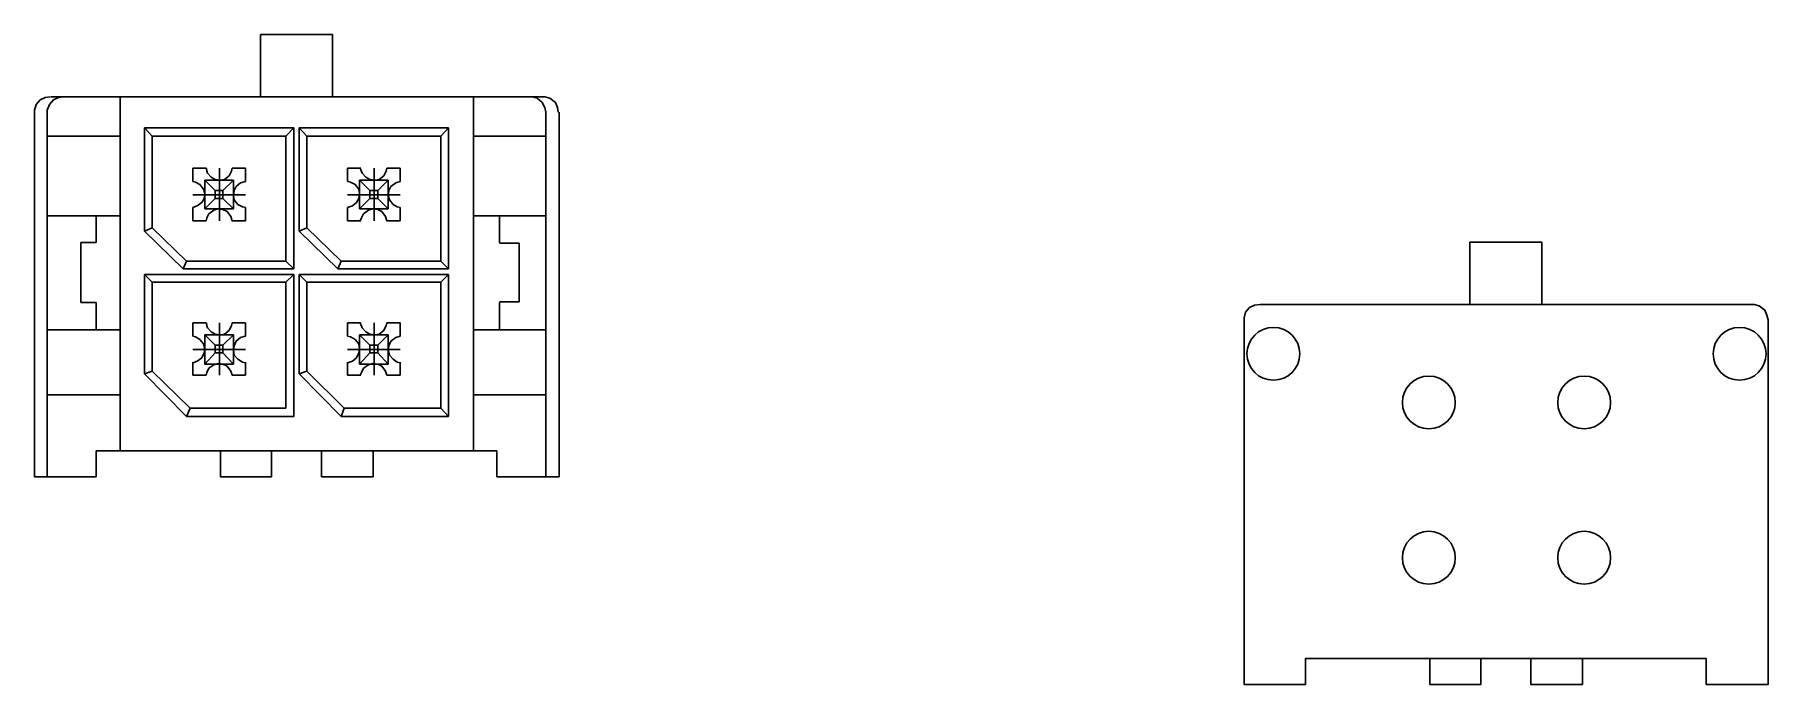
# Model space of a CAD drawing. Header units: millimetres. Extents: x -10.7 to 22.8, y -2.1 to 10.4.
import ezdxf

# ---------------------------------------------------------------- set-up
doc = ezdxf.new("R2010")
doc.units = ezdxf.units.MM
doc.layers.add('PDF_Geometry', color=7, linetype='Continuous')

msp = doc.modelspace()

# ---------------------------------------------------------------- linework, layer by layer
for centre in [(13.196, 4.269), (22.196, 4.269), (16.196, 3.329), (19.196, 3.329), (16.196, 0.329), (19.196, 0.329)]:
    msp.add_circle(centre, 0.51)
at = {"layer": 'PDF_Geometry', "lineweight": 25}
for p, q in [((-6.359, 9.232), (-6.359, 10.434)), ((-6.359, 10.434), (-4.967, 10.434)), ((-4.967, 10.434), (-4.967, 9.232)), ((-10.69, 9.083), (-10.717, 8.975)), ((-10.609, 9.178), (-10.69, 9.083)), ((-10.514, 9.218), (-10.609, 9.178)), ((-10.42, 9.232), (-10.514, 9.218)), ((-10.474, 8.975), (-10.433, 9.083)), ((-10.433, 9.083), (-10.352, 9.178)), ((-10.406, 9.232), (-0.866, 9.232)), ((-10.352, 9.178), (-10.257, 9.218)), ((-10.257, 9.218), (-10.163, 9.232)), ((-9.068, 2.394), (-9.068, 9.232)), ((-2.244, 9.232), (-2.244, 2.394)), ((-1.109, 9.232), (-1.163, 9.232)), ((-1.014, 9.205), (-1.109, 9.232)), ((-0.92, 9.124), (-1.014, 9.205)), ((-0.866, 9.029), (-0.92, 9.124)), ((-0.906, 9.232), (-0.866, 9.232)), ((-0.866, 9.232), (-0.771, 9.205)), ((-0.771, 9.205), (-0.663, 9.124)), ((-0.663, 9.124), (-0.622, 9.029)), ((-10.717, 8.975), (-10.717, 8.934)), ((-10.717, 8.934), (-10.717, 1.894)), ((-10.474, 8.934), (-10.474, 8.975)), ((-10.474, 1.894), (-10.474, 8.934)), ((-0.852, 8.934), (-0.866, 9.029)), ((-0.852, 1.894), (-0.852, 8.934)), ((-0.622, 9.029), (-0.609, 8.934)), ((-0.595, 1.894), (-0.595, 8.934)), ((-9.068, 8.475), (-10.474, 8.475)), ((-8.447, 8.475), (-8.595, 8.637)), ((-8.595, 6.637), (-8.595, 8.637)), ((-8.595, 8.637), (-5.717, 8.637)), ((-8.447, 6.705), (-8.447, 8.475)), ((-8.447, 8.475), (-5.866, 8.475)), ((-5.866, 8.475), (-5.717, 8.637)), ((-5.866, 6.056), (-5.866, 8.475)), ((-5.717, 8.637), (-5.717, 5.907)), ((-5.609, 8.637), (-5.46, 8.475)), ((-5.609, 6.637), (-5.609, 8.637)), ((-5.609, 8.637), (-2.73, 8.637)), ((-2.879, 8.475), (-5.46, 8.475)), ((-5.46, 8.475), (-5.46, 6.705)), ((-2.879, 8.475), (-2.73, 8.637)), ((-2.879, 6.056), (-2.879, 8.475)), ((-2.73, 8.637), (-2.73, 5.907)), ((-2.244, 8.475), (-0.852, 8.475)), ((-7.663, 7.597), (-7.663, 7.853)), ((-7.663, 7.597), (-7.663, 7.853)), ((-7.663, 7.853), (-7.406, 7.853)), ((-7.406, 7.853), (-7.379, 7.759)), ((-7.379, 7.759), (-7.311, 7.678)), ((-7.149, 7.853), (-7.149, 7.34)), ((-7.055, 7.637), (-6.96, 7.705)), ((-6.96, 7.705), (-6.92, 7.799)), ((-6.92, 7.799), (-6.906, 7.853)), ((-6.906, 7.853), (-6.649, 7.853)), ((-6.649, 7.853), (-6.649, 7.597)), ((-4.676, 7.597), (-4.676, 7.853)), ((-4.676, 7.853), (-4.42, 7.853)), ((-4.393, 7.759), (-4.433, 7.853)), ((-4.325, 7.678), (-4.393, 7.759)), ((-4.163, 7.853), (-4.163, 7.34)), ((-3.974, 7.705), (-4.068, 7.637)), ((-3.933, 7.799), (-3.974, 7.705)), ((-3.92, 7.853), (-3.933, 7.799)), ((-3.663, 7.853), (-3.92, 7.853)), ((-3.663, 7.597), (-3.663, 7.853)), ((-7.609, 7.583), (-7.663, 7.597)), ((-7.528, 7.542), (-7.609, 7.583)), ((-7.46, 7.448), (-7.528, 7.542)), ((-7.433, 7.367), (-7.46, 7.448)), ((-7.447, 7.272), (-7.433, 7.367)), ((-7.23, 7.421), (-7.433, 7.624)), ((-7.433, 7.07), (-7.433, 7.624)), ((-7.433, 7.624), (-6.879, 7.624)), ((-7.311, 7.678), (-7.23, 7.637)), ((-7.23, 7.637), (-7.136, 7.624)), ((-7.23, 7.421), (-7.23, 7.272)), ((-7.082, 7.421), (-7.23, 7.421)), ((-7.136, 7.624), (-7.055, 7.637)), ((-7.082, 7.421), (-6.879, 7.624)), ((-7.082, 7.272), (-7.082, 7.421)), ((-6.879, 7.624), (-6.879, 7.07)), ((-6.866, 7.421), (-6.879, 7.326)), ((-6.825, 7.502), (-6.866, 7.421)), ((-6.744, 7.57), (-6.825, 7.502)), ((-6.649, 7.597), (-6.744, 7.57)), ((-4.622, 7.583), (-4.676, 7.597)), ((-4.528, 7.542), (-4.622, 7.583)), ((-4.46, 7.448), (-4.528, 7.542)), ((-4.447, 7.367), (-4.46, 7.448)), ((-4.46, 7.272), (-4.447, 7.367)), ((-4.244, 7.421), (-4.447, 7.624)), ((-4.447, 7.07), (-4.447, 7.624)), ((-4.447, 7.624), (-3.893, 7.624)), ((-4.244, 7.637), (-4.325, 7.678)), ((-4.149, 7.624), (-4.244, 7.637)), ((-4.244, 7.421), (-4.244, 7.272)), ((-4.095, 7.421), (-4.244, 7.421)), ((-4.068, 7.637), (-4.149, 7.624)), ((-4.095, 7.421), (-3.893, 7.624)), ((-4.095, 7.272), (-4.095, 7.421)), ((-3.893, 7.624), (-3.893, 7.07)), ((-3.893, 7.326), (-3.879, 7.421)), ((-3.879, 7.421), (-3.839, 7.502)), ((-3.839, 7.502), (-3.744, 7.57)), ((-3.744, 7.57), (-3.663, 7.597)), ((-7.149, 7.34), (-7.663, 7.34)), ((-7.663, 7.097), (-7.582, 7.124)), ((-7.663, 6.84), (-7.663, 7.097)), ((-7.582, 7.124), (-7.487, 7.191)), ((-7.487, 7.191), (-7.447, 7.272)), ((-7.23, 7.272), (-7.433, 7.07)), ((-6.879, 7.07), (-7.433, 7.07)), ((-7.257, 7.042), (-7.352, 6.975)), ((-7.176, 7.07), (-7.257, 7.042)), ((-7.23, 7.272), (-7.082, 7.272)), ((-7.082, 7.056), (-7.176, 7.07)), ((-7.149, 7.34), (-6.649, 7.34)), ((-7.149, 6.84), (-7.149, 7.34)), ((-7.082, 7.272), (-6.879, 7.07)), ((-7.001, 7.015), (-7.082, 7.056)), ((-6.879, 7.326), (-6.866, 7.245)), ((-6.866, 7.245), (-6.798, 7.151)), ((-6.798, 7.151), (-6.703, 7.11)), ((-6.703, 7.11), (-6.649, 7.097)), ((-6.649, 7.097), (-6.649, 6.84)), ((-4.163, 7.34), (-4.676, 7.34)), ((-4.676, 7.097), (-4.582, 7.124)), ((-4.676, 6.84), (-4.676, 7.097)), ((-4.582, 7.124), (-4.501, 7.191)), ((-4.501, 7.191), (-4.46, 7.272)), ((-4.244, 7.272), (-4.447, 7.07)), ((-3.893, 7.07), (-4.447, 7.07)), ((-4.366, 6.975), (-4.271, 7.042)), ((-4.271, 7.042), (-4.19, 7.07)), ((-4.244, 7.272), (-4.095, 7.272)), ((-4.19, 7.07), (-4.095, 7.056)), ((-4.163, 7.34), (-3.663, 7.34)), ((-4.163, 6.84), (-4.163, 7.34)), ((-4.095, 7.272), (-3.893, 7.07)), ((-4.095, 7.056), (-4.014, 7.015)), ((-3.866, 7.245), (-3.893, 7.326)), ((-3.798, 7.151), (-3.866, 7.245)), ((-3.717, 7.11), (-3.798, 7.151)), ((-3.663, 7.097), (-3.717, 7.11)), ((-3.663, 6.84), (-3.663, 7.097)), ((-9.068, 6.934), (-10.474, 6.934)), ((-9.528, 6.934), (-9.528, 6.421)), ((-8.447, 6.705), (-8.595, 6.637)), ((-7.784, 6.056), (-8.447, 6.705)), ((-7.406, 6.84), (-7.663, 6.84)), ((-7.393, 6.894), (-7.406, 6.84)), ((-7.352, 6.975), (-7.393, 6.894)), ((-6.933, 6.921), (-7.001, 7.015)), ((-6.906, 6.84), (-6.933, 6.921)), ((-6.649, 6.84), (-6.906, 6.84)), ((-5.46, 6.705), (-5.609, 6.637)), ((-5.46, 6.705), (-4.798, 6.056)), ((-4.798, 6.056), (-5.46, 6.705)), ((-4.42, 6.84), (-4.676, 6.84)), ((-4.433, 6.84), (-4.406, 6.894)), ((-4.406, 6.894), (-4.366, 6.975)), ((-4.014, 7.015), (-3.947, 6.921)), ((-3.947, 6.921), (-3.92, 6.84)), ((-3.92, 6.84), (-3.663, 6.84)), ((-2.244, 6.934), (-0.852, 6.934)), ((-1.744, 6.421), (-1.744, 6.934)), ((-9.528, 6.421), (-9.825, 6.421)), ((-9.825, 6.421), (-9.825, 5.259)), ((-8.595, 6.637), (-7.852, 5.907)), ((-5.609, 6.637), (-4.866, 5.907)), ((-1.744, 6.407), (-1.366, 6.407)), ((-1.366, 6.407), (-1.366, 5.272)), ((-7.852, 5.907), (-7.784, 6.056)), ((-7.784, 6.056), (-5.866, 6.056)), ((-5.717, 5.907), (-5.866, 6.056)), ((-4.866, 5.907), (-4.798, 6.056)), ((-4.798, 6.056), (-2.879, 6.056)), ((-2.73, 5.907), (-2.879, 6.056)), ((-8.595, 3.88), (-8.595, 5.799)), ((-8.447, 5.651), (-8.595, 5.799)), ((-8.595, 5.799), (-5.717, 5.799)), ((-7.852, 5.907), (-5.717, 5.907)), ((-5.717, 5.799), (-5.866, 5.651)), ((-5.717, 3.056), (-5.717, 5.799)), ((-5.609, 5.799), (-5.609, 3.88)), ((-5.46, 5.651), (-5.609, 5.799)), ((-5.609, 5.799), (-2.73, 5.799)), ((-4.866, 5.907), (-2.73, 5.907)), ((-2.73, 5.799), (-2.879, 5.651)), ((-2.73, 3.056), (-2.73, 5.799)), ((-5.866, 5.651), (-8.447, 5.651)), ((-8.447, 5.651), (-8.447, 3.934)), ((-5.866, 5.651), (-5.866, 3.218)), ((-2.879, 5.651), (-5.46, 5.651)), ((-5.46, 5.651), (-5.46, 3.934)), ((-2.879, 5.651), (-2.879, 3.218)), ((-9.825, 5.259), (-9.528, 5.259)), ((-9.528, 5.259), (-9.528, 4.732)), ((-1.366, 5.272), (-1.744, 5.272)), ((-1.744, 5.259), (-1.744, 4.732)), ((22.237, 5.22), (22.183, 5.22)), ((22.439, 5.22), (22.48, 5.22)), ((-10.474, 4.732), (-9.068, 4.732)), ((-7.663, 4.61), (-7.663, 4.867)), ((-7.663, 4.867), (-7.406, 4.867)), ((-7.406, 4.867), (-7.379, 4.772)), ((-7.379, 4.772), (-7.311, 4.691)), ((-7.311, 4.691), (-7.23, 4.651)), ((-7.149, 4.867), (-7.149, 4.353)), ((-7.055, 4.651), (-6.96, 4.718)), ((-6.96, 4.718), (-6.92, 4.813)), ((-6.92, 4.813), (-6.906, 4.867)), ((-6.906, 4.867), (-6.649, 4.867)), ((-6.649, 4.867), (-6.649, 4.61)), ((-4.676, 4.61), (-4.676, 4.867)), ((-4.676, 4.867), (-4.42, 4.867)), ((-4.393, 4.772), (-4.433, 4.867)), ((-4.325, 4.691), (-4.393, 4.772)), ((-4.244, 4.651), (-4.325, 4.691)), ((-4.163, 4.867), (-4.163, 4.353)), ((-3.974, 4.718), (-4.068, 4.651)), ((-3.933, 4.813), (-3.974, 4.718)), ((-3.92, 4.867), (-3.933, 4.813)), ((-3.663, 4.867), (-3.92, 4.867)), ((-3.663, 4.61), (-3.663, 4.867)), ((-0.852, 4.732), (-2.244, 4.732)), ((12.629, 4.964), (12.629, 4.923)), ((-7.609, 4.597), (-7.663, 4.61)), ((-7.149, 4.353), (-7.663, 4.353)), ((-7.528, 4.543), (-7.609, 4.597)), ((-7.46, 4.461), (-7.528, 4.543)), ((-7.433, 4.367), (-7.46, 4.461)), ((-7.447, 4.286), (-7.433, 4.367)), ((-7.23, 4.434), (-7.433, 4.637)), ((-7.433, 4.07), (-7.433, 4.637)), ((-7.433, 4.637), (-6.879, 4.637)), ((-7.23, 4.651), (-7.136, 4.637)), ((-7.23, 4.434), (-7.23, 4.286)), ((-7.082, 4.434), (-7.23, 4.434)), ((-7.149, 4.353), (-6.649, 4.353)), ((-7.149, 3.853), (-7.149, 4.353)), ((-7.136, 4.637), (-7.055, 4.651)), ((-7.082, 4.434), (-6.879, 4.637)), ((-7.082, 4.286), (-7.082, 4.434)), ((-6.879, 4.637), (-6.879, 4.07)), ((-6.866, 4.421), (-6.879, 4.34)), ((-6.825, 4.515), (-6.866, 4.421)), ((-6.744, 4.583), (-6.825, 4.515)), ((-6.649, 4.61), (-6.744, 4.583)), ((-4.622, 4.597), (-4.676, 4.61)), ((-4.676, 4.353), (-4.163, 4.353)), ((-4.528, 4.543), (-4.622, 4.597)), ((-4.46, 4.461), (-4.528, 4.543)), ((-4.447, 4.367), (-4.46, 4.461)), ((-4.46, 4.286), (-4.447, 4.367)), ((-4.244, 4.434), (-4.447, 4.637)), ((-4.447, 4.07), (-4.447, 4.637)), ((-4.447, 4.637), (-3.893, 4.637)), ((-4.149, 4.637), (-4.244, 4.651)), ((-4.244, 4.434), (-4.244, 4.286)), ((-4.095, 4.434), (-4.244, 4.434)), ((-4.163, 4.353), (-3.663, 4.353)), ((-4.163, 4.353), (-4.163, 3.853)), ((-4.068, 4.651), (-4.149, 4.637)), ((-4.095, 4.434), (-3.893, 4.637)), ((-4.095, 4.286), (-4.095, 4.434)), ((-3.893, 4.637), (-3.893, 4.07)), ((-3.893, 4.34), (-3.879, 4.421)), ((-3.879, 4.421), (-3.839, 4.515)), ((-3.839, 4.515), (-3.744, 4.583)), ((-3.744, 4.583), (-3.663, 4.61)), ((-7.663, 4.097), (-7.582, 4.124)), ((-7.663, 4.11), (-7.663, 3.853)), ((-7.582, 4.124), (-7.487, 4.191)), ((-7.487, 4.191), (-7.447, 4.286)), ((-7.23, 4.286), (-7.433, 4.07)), ((-6.879, 4.07), (-7.433, 4.07)), ((-7.352, 3.988), (-7.257, 4.056)), ((-7.257, 4.056), (-7.176, 4.083)), ((-7.23, 4.286), (-7.082, 4.286)), ((-7.176, 4.083), (-7.082, 4.07)), ((-7.082, 4.286), (-6.879, 4.07)), ((-7.082, 4.07), (-7.001, 4.029)), ((-7.001, 4.029), (-6.933, 3.934)), ((-6.879, 4.34), (-6.866, 4.245)), ((-6.866, 4.245), (-6.798, 4.164)), ((-6.798, 4.164), (-6.703, 4.11)), ((-6.703, 4.11), (-6.649, 4.097)), ((-6.649, 3.853), (-6.649, 4.11)), ((-4.676, 4.097), (-4.582, 4.124)), ((-4.676, 3.853), (-4.676, 4.11)), ((-4.582, 4.124), (-4.501, 4.191)), ((-4.501, 4.191), (-4.46, 4.286)), ((-4.244, 4.286), (-4.447, 4.07)), ((-3.893, 4.07), (-4.447, 4.07)), ((-4.366, 3.988), (-4.271, 4.056)), ((-4.271, 4.056), (-4.19, 4.083)), ((-4.244, 4.286), (-4.095, 4.286)), ((-4.19, 4.083), (-4.095, 4.07)), ((-4.095, 4.286), (-3.893, 4.07)), ((-4.095, 4.07), (-4.014, 4.029)), ((-4.014, 4.029), (-3.947, 3.934)), ((-3.866, 4.245), (-3.893, 4.34)), ((-3.798, 4.164), (-3.866, 4.245)), ((-3.717, 4.11), (-3.798, 4.164)), ((-3.663, 4.097), (-3.717, 4.11)), ((-3.663, 3.853), (-3.663, 4.11)), ((-8.447, 3.934), (-8.595, 3.88)), ((-7.784, 3.056), (-8.595, 3.88)), ((-8.447, 3.934), (-7.717, 3.218)), ((-7.663, 3.853), (-7.406, 3.853)), ((-7.406, 3.853), (-7.393, 3.907)), ((-7.393, 3.907), (-7.352, 3.988)), ((-6.933, 3.934), (-6.906, 3.853)), ((-6.906, 3.853), (-6.649, 3.853)), ((-5.46, 3.934), (-5.609, 3.88)), ((-5.609, 3.88), (-4.798, 3.056)), ((-5.46, 3.934), (-4.744, 3.218)), ((-4.42, 3.853), (-4.676, 3.853)), ((-4.433, 3.853), (-4.406, 3.907)), ((-4.406, 3.907), (-4.366, 3.988)), ((-3.947, 3.934), (-3.92, 3.853)), ((-3.92, 3.853), (-3.663, 3.853)), ((-10.474, 3.475), (-9.068, 3.475)), ((-0.852, 3.475), (-2.244, 3.475)), ((-7.717, 3.218), (-7.784, 3.056)), ((-7.784, 3.056), (-5.717, 3.056)), ((-5.866, 3.218), (-7.717, 3.218)), ((-4.744, 3.218), (-4.798, 3.056)), ((-4.798, 3.056), (-2.73, 3.056)), ((-2.879, 3.218), (-4.744, 3.218)), ((-2.73, 3.056), (-2.879, 3.218)), ((-9.528, 2.394), (-9.487, 2.394)), ((-9.528, 2.394), (-9.528, 1.894)), ((-9.487, 2.394), (-1.798, 2.394)), ((-7.129, 1.894), (-7.129, 2.394)), ((-6.143, 2.394), (-6.143, 1.894)), ((-5.183, 1.894), (-5.183, 2.394)), ((-4.183, 2.394), (-4.183, 1.894)), ((-1.798, 2.394), (-1.798, 1.894)), ((-10.717, 1.894), (-10.474, 1.894)), ((-9.528, 1.894), (-10.474, 1.894)), ((-6.143, 1.894), (-7.129, 1.894)), ((-4.183, 1.894), (-5.183, 1.894)), ((-1.798, 1.894), (-0.852, 1.894)), ((-0.852, 1.894), (-0.595, 1.894))]:
    msp.add_line(p, q, dxfattribs=at)
for points in [[(16.987, 5.22), (16.987, 6.423), (18.379, 6.423), (18.379, 5.22)], [(12.629, 4.923), (12.629, -2.117), (12.872, -2.117), (13.818, -2.117), (13.818, -1.617), (13.859, -1.617), (21.548, -1.617), (21.548, -2.117), (22.494, -2.117), (22.75, -2.117), (22.75, 4.923), (22.723, 5.018), (22.683, 5.112), (22.575, 5.193), (22.48, 5.22), (12.94, 5.22), (12.831, 5.207), (12.737, 5.166), (12.656, 5.072), (12.629, 4.964)], [(17.203, -1.617), (17.203, -2.117), (16.217, -2.117), (16.217, -1.617)], [(19.162, -1.617), (19.162, -2.117), (18.163, -2.117), (18.163, -1.617)]]:
    msp.add_lwpolyline(points, dxfattribs=at)

doc.saveas('drawing.dxf')
